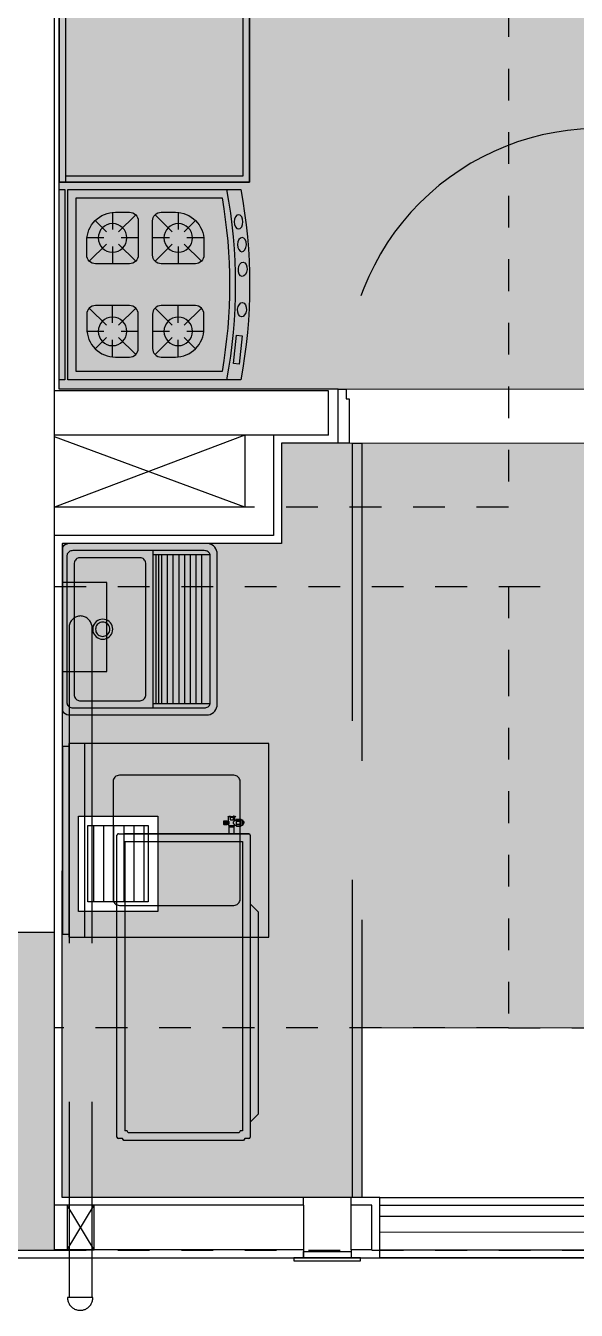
# Model space of a CAD drawing. Header units: metres. Extents: x -154 to 570, y -18 to 184.
# Drawn here: x 25.61 to 27.344, y -3.19 to 0.855 of the extents above; entities that cross this region are included whole.
import ezdxf
from ezdxf.xclip import XClip

# ---------------------------------------------------------------- set-up
doc = ezdxf.new("R2010")
doc.units = ezdxf.units.M
doc.header["$XCLIPFRAME"] = 0
for name, pattern in [('PUC TORRE B$0$DASHEDX2', [1.5, 1, -0.5]), ('PUC$0$DASHEDX2', [1.5, 1, -0.5]), ('PUC$0$HIDDEN', [0.375, 0.25, -0.125])]:
    doc.linetypes.add(name, pattern=pattern)
for name, color, linetype in [('ARQ-AUX', 7, 'Continuous'), ('ARQ-DIM - EMBASAM', 2, 'Continuous'), ('PUC TORRE B$0$1', 232, 'PUC TORRE B$0$DASHEDX2'), ('PUC TORRE B$0$4', 2, 'Continuous'), ('PUC$0$ARQ-ALV ACAB', 4, 'Continuous'), ('PUC$0$ARQ-ALV OSSO', 5, 'Continuous'), ('PUC$0$ARQ-AUX', 7, 'Continuous'), ('PUC$0$ARQ-AUX2', 2, 'Continuous'), ('PUC$0$ARQ-CAX', 1, 'Continuous'), ('PUC$0$ARQ-CAX @ 1', 1, 'Continuous'), ('PUC$0$ARQ-ENCH', 1, 'Continuous'), ('PUC$0$ARQ-HID', 7, 'Continuous'), ('PUC$0$ARQ-MOB', 7, 'Continuous'), ('PUC$0$ARQ-PRJ', 7, 'PUC$0$DASHEDX2'), ('PUC$0$ARQ-SIM', 1, 'Continuous'), ('PUC$0$MAUROAMARELO', 162, 'Continuous'), ('PUC$0$MAUROVERDE', 3, 'Continuous'), ('terreno + circ vert$0$ARQ-EST', 2, 'Continuous')]:
    doc.layers.add(name, color=color, linetype=linetype)
doc.layers.add('PUC$0$ARQ-FORRO', color=9, linetype='Continuous', lineweight=5)

# ---------------------------------------------------------------- blocks, each defined once
blk = doc.blocks.new('PUC$0$ARQ-HID-TANQUE')
for p, q in [((-0.2621, -0.0041), (-0.258, 0)), ((-0.258, 0), (0.258, 0)), ((0.258, 0), (0.2621, -0.0041)), ((-0.27, -0.0258), (-0.2695, -0.0199)), ((-0.27, -0.0258), (-0.27, -0.0258)), ((-0.27, -0.4542), (-0.27, -0.0258)), ((-0.2695, -0.0199), (-0.268, -0.0143)), ((-0.268, -0.0143), (-0.2655, -0.009)), ((-0.2655, -0.009), (-0.2621, -0.0041)), ((-0.2475, -0.0328), (-0.2473, -0.0297)), ((-0.2475, -0.0328), (-0.2475, -0.0328)), ((-0.2475, -0.4472), (-0.2475, -0.0328)), ((-0.2473, -0.0297), (-0.2466, -0.0266)), ((-0.2466, -0.0266), (-0.2454, -0.0237)), ((-0.2454, -0.0237), (-0.2439, -0.0211)), ((-0.2439, -0.0211), (-0.242, -0.0189)), ((-0.242, -0.0189), (-0.2398, -0.0171)), ((-0.2398, -0.0171), (-0.2373, -0.0157)), ((-0.2373, -0.0157), (-0.2347, -0.0149)), ((-0.2347, -0.0149), (-0.232, -0.0146)), ((-0.232, -0.0146), (0.232, -0.0146)), ((0.232, -0.0146), (0.2347, -0.0149)), ((0.2347, -0.0149), (0.2373, -0.0157)), ((0.2373, -0.0157), (0.2398, -0.0171)), ((0.2398, -0.0171), (0.242, -0.0189)), ((0.242, -0.0189), (0.2439, -0.0211)), ((0.2439, -0.0211), (0.2454, -0.0237)), ((0.2454, -0.0237), (0.2466, -0.0266)), ((0.2466, -0.0266), (0.2473, -0.0297)), ((0.2473, -0.0297), (0.2475, -0.0328)), ((0.2475, -0.0328), (0.2475, -0.4472)), ((0.2621, -0.0041), (0.2655, -0.009)), ((0.2655, -0.009), (0.268, -0.0143)), ((0.268, -0.0143), (0.2695, -0.0199)), ((0.2695, -0.0199), (0.27, -0.0258)), ((0.27, -0.0258), (0.27, -0.4542)), ((-0.234, -0.2854), (0.234, -0.2854)), ((-0.2695, -0.4601), (-0.27, -0.4542)), ((-0.268, -0.4657), (-0.2695, -0.4601)), ((-0.2655, -0.4711), (-0.268, -0.4657)), ((-0.2621, -0.4759), (-0.2655, -0.4711)), ((-0.258, -0.48), (-0.2621, -0.4759)), ((-0.2532, -0.4834), (-0.258, -0.48)), ((-0.2479, -0.4859), (-0.2532, -0.4834)), ((-0.2473, -0.4504), (-0.2475, -0.4472)), ((-0.2466, -0.4534), (-0.2473, -0.4504)), ((-0.2454, -0.4563), (-0.2466, -0.4534)), ((-0.2439, -0.4589), (-0.2454, -0.4563)), ((-0.242, -0.4611), (-0.2439, -0.4589)), ((-0.2398, -0.463), (-0.242, -0.4611)), ((-0.2373, -0.4643), (-0.2398, -0.463)), ((-0.2347, -0.4651), (-0.2373, -0.4643)), ((-0.232, -0.4654), (-0.2347, -0.4651)), ((0.232, -0.4654), (-0.232, -0.4654)), ((0.2347, -0.4651), (0.232, -0.4654)), ((0.2373, -0.4643), (0.2347, -0.4651)), ((0.2398, -0.463), (0.2373, -0.4643)), ((0.242, -0.4611), (0.2398, -0.463)), ((0.2439, -0.4589), (0.242, -0.4611)), ((0.2454, -0.4563), (0.2439, -0.4589)), ((0.2466, -0.4534), (0.2454, -0.4563)), ((0.2473, -0.4504), (0.2466, -0.4534)), ((0.2475, -0.4472), (0.2473, -0.4504)), ((0.2532, -0.4834), (0.2479, -0.4859)), ((0.258, -0.48), (0.2532, -0.4834)), ((0.2621, -0.4759), (0.258, -0.48)), ((0.2655, -0.4711), (0.2621, -0.4759)), ((0.268, -0.4657), (0.2655, -0.4711)), ((0.2695, -0.4601), (0.268, -0.4657)), ((0.27, -0.4542), (0.2695, -0.4601)), ((-0.2422, -0.4874), (-0.2479, -0.4859)), ((-0.2364, -0.4879), (-0.2422, -0.4874)), ((0.2364, -0.4879), (-0.2364, -0.4879)), ((0.2422, -0.4874), (0.2364, -0.4879)), ((0.2479, -0.4859), (0.2422, -0.4874))]:
    blk.add_line(p, q)
at = {"color": 7}
for p, q in [((-0.2179, -0.0412), (-0.215, -0.0394)), ((-0.215, -0.0394), (-0.2118, -0.0382)), ((-0.2118, -0.0382), (-0.2085, -0.0374)), ((-0.2085, -0.0374), (-0.205, -0.0371)), ((-0.205, -0.0371), (0.205, -0.0371)), ((0.205, -0.0371), (0.2085, -0.0374)), ((0.2085, -0.0374), (0.2118, -0.0382)), ((0.2118, -0.0382), (0.215, -0.0394)), ((0.215, -0.0394), (0.2179, -0.0412)), ((-0.225, -0.0544), (-0.2247, -0.0514)), ((-0.225, -0.0544), (-0.225, -0.0544)), ((-0.225, -0.2456), (-0.225, -0.0544)), ((-0.2247, -0.0514), (-0.2238, -0.0485)), ((-0.2238, -0.0485), (-0.2223, -0.0458)), ((-0.2223, -0.0458), (-0.2203, -0.0433)), ((-0.2203, -0.0433), (-0.2179, -0.0412)), ((0.2179, -0.0412), (0.2203, -0.0433)), ((0.2203, -0.0433), (0.2223, -0.0458)), ((0.2223, -0.0458), (0.2238, -0.0485)), ((0.2238, -0.0485), (0.2247, -0.0514)), ((0.2247, -0.0514), (0.225, -0.0544)), ((0.225, -0.0544), (0.225, -0.2456)), ((-0.031, -0.1217), (-0.0296, -0.1164)), ((-0.0296, -0.1164), (-0.0273, -0.1114)), ((-0.0273, -0.1114), (-0.0241, -0.1069)), ((-0.0241, -0.1069), (-0.0202, -0.103)), ((-0.0222, -0.1232), (-0.0211, -0.1194)), ((-0.0211, -0.1194), (-0.0195, -0.1159)), ((-0.0202, -0.103), (-0.0158, -0.0999)), ((-0.0195, -0.1159), (-0.0172, -0.1127)), ((-0.0172, -0.1127), (-0.0145, -0.1099)), ((-0.0158, -0.0999), (-0.0108, -0.0975)), ((-0.0145, -0.1099), (-0.0113, -0.1076)), ((-0.0113, -0.1076), (-0.0077, -0.106)), ((-0.0108, -0.0975), (-0.0055, -0.0961)), ((-0.0077, -0.106), (-0.0039, -0.105)), ((-0.0055, -0.0961), (0, -0.0956)), ((-0.0039, -0.105), (0, -0.1046)), ((0, -0.0956), (0.0055, -0.0961)), ((0, -0.1046), (0.0039, -0.105)), ((0.0039, -0.105), (0.0077, -0.106)), ((0.0055, -0.0961), (0.0108, -0.0975)), ((0.0077, -0.106), (0.0113, -0.1076)), ((0.0108, -0.0975), (0.0158, -0.0999)), ((0.0113, -0.1076), (0.0145, -0.1099)), ((0.0145, -0.1099), (0.0172, -0.1127)), ((0.0158, -0.0999), (0.0202, -0.103)), ((0.0172, -0.1127), (0.0195, -0.1159)), ((0.0195, -0.1159), (0.0211, -0.1194)), ((0.0202, -0.103), (0.0241, -0.1069)), ((0.0211, -0.1194), (0.0222, -0.1232)), ((0.0241, -0.1069), (0.0273, -0.1114)), ((0.0273, -0.1114), (0.0296, -0.1164)), ((0.0296, -0.1164), (0.031, -0.1217)), ((-0.0315, -0.1271), (-0.031, -0.1217)), ((-0.031, -0.1326), (-0.0315, -0.1271)), ((-0.0296, -0.1379), (-0.031, -0.1326)), ((-0.0273, -0.1429), (-0.0296, -0.1379)), ((-0.0241, -0.1474), (-0.0273, -0.1429)), ((-0.0202, -0.1513), (-0.0241, -0.1474)), ((-0.0225, -0.1271), (-0.0222, -0.1232)), ((-0.0222, -0.131), (-0.0225, -0.1271)), ((-0.0211, -0.1348), (-0.0222, -0.131)), ((-0.0195, -0.1384), (-0.0211, -0.1348)), ((-0.0158, -0.1544), (-0.0202, -0.1513)), ((-0.0172, -0.1416), (-0.0195, -0.1384)), ((-0.0145, -0.1444), (-0.0172, -0.1416)), ((-0.0108, -0.1567), (-0.0158, -0.1544)), ((-0.0113, -0.1466), (-0.0145, -0.1444)), ((-0.0077, -0.1483), (-0.0113, -0.1466)), ((-0.0055, -0.1582), (-0.0108, -0.1567)), ((-0.0039, -0.1493), (-0.0077, -0.1483)), ((0, -0.1586), (-0.0055, -0.1582)), ((0, -0.1496), (-0.0039, -0.1493)), ((0.0039, -0.1493), (0, -0.1496)), ((0.0055, -0.1582), (0, -0.1586)), ((0.0077, -0.1483), (0.0039, -0.1493)), ((0.0108, -0.1567), (0.0055, -0.1582)), ((0.0113, -0.1466), (0.0077, -0.1483)), ((0.0158, -0.1544), (0.0108, -0.1567)), ((0.0145, -0.1444), (0.0113, -0.1466)), ((0.0172, -0.1416), (0.0145, -0.1444)), ((0.0202, -0.1513), (0.0158, -0.1544)), ((0.0195, -0.1384), (0.0172, -0.1416)), ((0.0211, -0.1348), (0.0195, -0.1384)), ((0.0241, -0.1474), (0.0202, -0.1513)), ((0.0222, -0.131), (0.0211, -0.1348)), ((0.0222, -0.1232), (0.0225, -0.1271)), ((0.0225, -0.1271), (0.0222, -0.131)), ((0.0273, -0.1429), (0.0241, -0.1474)), ((0.0296, -0.1379), (0.0273, -0.1429)), ((0.031, -0.1326), (0.0296, -0.1379)), ((0.031, -0.1217), (0.0315, -0.1271)), ((0.0315, -0.1271), (0.031, -0.1326)), ((-0.2247, -0.2486), (-0.225, -0.2456)), ((-0.2238, -0.2515), (-0.2247, -0.2486)), ((-0.2223, -0.2542), (-0.2238, -0.2515)), ((-0.2203, -0.2567), (-0.2223, -0.2542)), ((-0.2179, -0.2588), (-0.2203, -0.2567)), ((-0.215, -0.2606), (-0.2179, -0.2588)), ((-0.2118, -0.2618), (-0.215, -0.2606)), ((-0.2085, -0.2626), (-0.2118, -0.2618)), ((-0.205, -0.2629), (-0.2085, -0.2626)), ((0.205, -0.2629), (-0.205, -0.2629)), ((0.2085, -0.2626), (0.205, -0.2629)), ((0.2118, -0.2618), (0.2085, -0.2626)), ((0.215, -0.2606), (0.2118, -0.2618)), ((0.2179, -0.2588), (0.215, -0.2606)), ((0.2203, -0.2567), (0.2179, -0.2588)), ((0.2223, -0.2542), (0.2203, -0.2567)), ((0.2238, -0.2515), (0.2223, -0.2542)), ((0.2247, -0.2486), (0.2238, -0.2515)), ((0.225, -0.2456), (0.2247, -0.2486)), ((-0.2475, -0.2854), (0.2475, -0.2854)), ((-0.234, -0.4654), (-0.234, -0.2854)), ((-0.234, -0.2944), (0.234, -0.2944)), ((-0.234, -0.2944), (0.234, -0.2944)), ((-0.234, -0.3034), (0.234, -0.3034)), ((-0.234, -0.3124), (0.234, -0.3124)), ((0.234, -0.2854), (0.234, -0.4654)), ((-0.234, -0.3304), (0.234, -0.3304)), ((-0.234, -0.3484), (0.234, -0.3484)), ((-0.234, -0.3664), (0.234, -0.3664)), ((-0.234, -0.3844), (0.234, -0.3844)), ((-0.234, -0.4024), (0.234, -0.4024)), ((-0.234, -0.4204), (0.234, -0.4204)), ((-0.234, -0.4384), (0.234, -0.4384))]:
    blk.add_line(p, q, dxfattribs=at)
blk = doc.blocks.new('PUC$0$00002ITA-AIT-PR-008-BSE-PLA-TIP-R00$0$Cuba 1')
blk.add_line((0.205, 0.305), (0.205, 0.04))
for points in [[(0.165, 0, 0.414214), (0.205, 0.04), (0.205, 0.305, 0.414214), (0.165, 0.345), (-0.165, 0.345, 0.414214), (-0.205, 0.305), (-0.205, 0.04, 0.414214), (-0.165, 0)], [(-0.165, 0.02), (0.165, 0.02, 0.414214), (0.185, 0.04), (0.185, 0.305, 0.414214), (0.165, 0.325), (-0.165, 0.325, 0.414214), (-0.185, 0.305), (-0.185, 0.04, 0.414214)]]:
    blk.add_lwpolyline(points, format="xyb", close=True)
for radius in [0.0337, 0.0237]:
    blk.add_circle((0, 0.1725), radius)
blk = doc.blocks.new('*U1685')
at = {"linetype": 'Continuous'}
blk.add_lwpolyline([(0, 0), (0, 0.6), (-1.2, 0.6), (-1.2, 0)], dxfattribs=at)
at = {"lineweight": -2}
for points in [[(-1.2, 0), (-1.2, 0.6), (0, 0.6), (0, 0)], [(-1.18, 0.02), (-1.18, 0.58), (-0.02, 0.58), (-0.02, 0.02)], [(0, 0.02), (-1.2, 0.02)], [(0, 0), (-1.2, 0)]]:
    blk.add_lwpolyline(points, dxfattribs=at)
at = {"lineweight": -2, "extrusion": (0, 0, -1), "zscale": -1, "rotation": 180}
blk.add_blockref('PUC$0$00002ITA-AIT-PR-008-BSE-PLA-TIP-R00$0$Cuba 1', (0.4, 0.4475), dxfattribs=at)
blk = doc.blocks.new('*U1650')
for points in [[(0, 0), (0, 0.8204), (-0.03, 0.8204), (-0.03, 0)], [(0.025, 0), (0, 0), (0, -0.03), (-0.01, -0.03), (-0.01, -0.17), (0.025, -0.17), (0.025, 0)], [(-0.845, 0), (-0.82, 0), (-0.82, -0.03), (-0.81, -0.03), (-0.81, -0.17), (-0.845, -0.17), (-0.845, 0)]]:
    blk.add_lwpolyline(points, close=True)
at = {"layer": 'PUC$0$ARQ-PRJ'}
blk.add_arc((-0.0237, 0.0242), 0.7967, 88.2987, 181.7401, dxfattribs=at)
blk = doc.blocks.new('PUC$0$A$C7cb482e1')
at = {"layer": 'PUC$0$ARQ-PRJ'}
for p, q in [((-0.1098, -0.2708, 0), (-0.1098, 1.8451, 0)), ((-0.0389, -0.2708, 0), (-0.0389, 1.8451, 0))]:
    blk.add_line(p, q, dxfattribs=at)
at = {"layer": 'PUC$0$ARQ-PRJ', "elevation": 0}
for points in [[(-0.1133, 1.8451), (-0.0333, 1.8451)], [(-0.1571, -0.4064), (-0.0171, -0.4064), (-0.0171, -0.1264), (-0.1571, -0.1264), (-0.1571, -0.4064)]]:
    blk.add_lwpolyline(points, dxfattribs=at)
at = {"layer": 'PUC$0$ARQ-PRJ'}
for centre, radius, start, end in [((-0.0733, 1.8451, 0), 0.04, 360, 180), ((-0.0743, -0.2651, 0), 0.0359, 189.055, 350.945)]:
    blk.add_arc(centre, radius, start, end, dxfattribs=at)
blk = doc.blocks.new('PUC$0$pl cx vent')
at = {"layer": 'PUC$0$ARQ-CAX'}
h = blk.add_hatch(dxfattribs=at)
h.set_pattern_fill('LINE', color=255, scale=0.01, angle=90)
h.set_pattern_definition([(90, (10.529542, -8.815224), (-0.03175, 2e-18), [])])
h.paths.add_polyline_path([(-0.22, -0.27), (-0.22, -0.03), (-0.03, -0.03), (-0.03, -0.27)])
for points in [[(-0.25, -0.3), (-0.25, 0), (0, 0), (0, -0.3)], [(-0.22, -0.27), (-0.22, -0.03), (-0.03, -0.03), (-0.03, -0.27)]]:
    blk.add_lwpolyline(points, close=True, dxfattribs=at)
blk = doc.blocks.new('PUC$0$planta tipo 5 puc')
at = {"layer": 'PUC$0$ARQ-ALV ACAB'}
for p, q in [((-30.8167, 3.0245, 0), (-34.8167, 3.0243, 0)), ((-34.8167, 2.8343, 0), (-30.8167, 2.8346, 0)), ((-34.9479, 0.46, -0.0001), (-35.1264, 0.46, 0)), ((-34.9479, 0.46, 0), (-34.9479, 0.29, 0)), ((-34.9479, 0.29, -0.0001), (-35.8267, 0.29, 0))]:
    blk.add_line(p, q, dxfattribs=at)
at = {"layer": 'PUC$0$ARQ-ALV ACAB', "elevation": 0}
for points in [[(-36.2338, 3.0243), (-34.8417, 3.0243), (-34.8167, 3.0243), (-34.8167, 2.8343)], [(-35.0569, 2.9993), (-35.0569, 3.0243)], [(-34.9069, 2.9993), (-34.9069, 3.0243)], [(-35.8167, 2.8343), (-35.8164, 0.7758)], [(-35.0569, 2.8343), (-35.8158, 2.8343)], [(-35.0569, 2.8593), (-35.0569, 2.8343)], [(-34.9069, 2.8593), (-34.9069, 2.8343)], [(-34.8167, 2.8343), (-34.9069, 2.8343)], [(-34.9069, 2.8343), (-34.9069, 2.8343)], [(-35.1264, 0.46), (-35.1264, 0.7758), (-35.8164, 0.7758)], [(-35.8267, 0.29), (-35.8267, -2.305), (-34.9354, -2.305), (-34.9354, -2.6405), (-35.0854, -2.6405), (-35.0854, -2.455), (-35.8367, -2.455)]]:
    blk.add_lwpolyline(points, dxfattribs=at)
at = {"layer": 'PUC$0$ARQ-ALV OSSO'}
for p, q in [((-34.9779, 0.435, -0.0001), (-35.8414, 0.435, 0)), ((-34.9779, 0.435, 0), (-34.9779, 0.295, 0)), ((-34.9779, 0.295, -0.0001), (-35.8414, 0.295, 0)), ((-34.9529, 0.29, 0), (-34.9529, 0.29, 0))]:
    blk.add_line(p, q, dxfattribs=at)
at = {"layer": 'PUC$0$ARQ-ALV OSSO', "elevation": 0}
for points in [[(-35.0569, 2.9993), (-35.8435, 2.9993)], [(-35.0569, 2.8593), (-35.0569, 2.9993)], [(-34.8417, 2.9993), (-34.9069, 2.9993)], [(-34.8417, 2.9993), (-34.8417, 2.8593), (-34.9069, 2.8593)], [(-34.9069, 2.9993), (-34.9069, 2.8593)], [(-35.8417, 2.8593), (-35.8417, -1.49)], [(-35.0569, 2.8593), (-35.8417, 2.8593)], [(-35.1514, 0.435), (-35.1514, 0.7508), (-35.8414, 0.7508)], [(-35.2414, 0.435), (-35.2414, 0.6608), (-35.8414, 0.6608)]]:
    blk.add_lwpolyline(points, dxfattribs=at)
at = {"layer": 'PUC$0$ARQ-AUX', "elevation": 0}
for points in [[(-34.8167, 2.9993), (-30.8167, 2.9993)], [(-35.0569, 2.834), (-34.9069, 2.834)], [(-34.8167, 2.8593), (-30.8167, 2.8593)]]:
    blk.add_lwpolyline(points, dxfattribs=at)
at = {"layer": 'PUC$0$ARQ-AUX2', "elevation": 0}
for points in [[(-30.8167, 2.9445), (-34.8167, 2.9443)], [(-30.8167, 2.8945), (-34.8167, 2.8943)]]:
    blk.add_lwpolyline(points, dxfattribs=at)
at = {"layer": 'PUC$0$ARQ-CAX', "elevation": 0}
for points in [[(-34.8769, 3.0244), (-35.0869, 3.0244), (-35.0869, 3.0344), (-34.8769, 3.0344)], [(-34.9069, 3.0244), (-35.0569, 3.0244), (-35.0569, 3.0044), (-34.9069, 3.0044)]]:
    blk.add_lwpolyline(points, close=True, dxfattribs=at)
at = {"layer": 'PUC$0$ARQ-PRJ', "elevation": 0}
blk.add_lwpolyline([(-34.8728, 2.8343), (-34.9028, 2.8343), (-34.9028, 0.46), (-34.8728, 0.46)], close=True, dxfattribs=at)
at = {"layer": 'PUC$0$ARQ-SIM', "elevation": 0}
for points in [[(-35.2414, 0.6608), (-35.8414, 0.44)], [(-35.2414, 0.435), (-35.8414, 0.6608)]]:
    blk.add_lwpolyline(points, dxfattribs=at)
at = {"xscale": -1}
blk.add_blockref('PUC$0$A$C7cb482e1', (-35.8335, 1.3048, 0), dxfattribs=at)
at = {"layer": 'PUC$0$ARQ-CAX', "xscale": -1}
blk.add_blockref('PUC$0$pl cx vent', (-35.7658, 1.934, 0), dxfattribs=at)
at = {"layer": 'PUC$0$ARQ-CAX @ 1', "xscale": -1, "rotation": 180}
blk.add_blockref('*U1650', (-34.1029, 0.29, 0), dxfattribs=at)
at = {"layer": 'PUC$0$ARQ-HID', "extrusion": (0, 0, -1)}
for name, p, xscale, zscale, rotation in [('PUC$0$ARQ-HID-TANQUE', (35.8165, 1.0456), -1, -1, 270), ('*U1685', (35.8267, -1.562, 0), -1.000000000000007, -1.000000000000007, 90)]:
    blk.add_blockref(name, p, dxfattribs=dict(at, xscale=xscale, zscale=zscale, rotation=rotation))
blk = doc.blocks.new('PUC$0$ARQ-MOB-COZ FOG')
at = {"layer": 'PUC$0$ARQ-MOB'}
for p, q in [((-0.1411, -0.149), (-0.1766, -0.1135)), ((-0.122, -0.1412), (-0.122, -0.0872)), ((-0.1029, -0.1491), (-0.0489, -0.0951)), ((0.1529, -0.1491), (0.0989, -0.0951)), ((0.172, -0.1412), (0.172, -0.0872)), ((0.1911, -0.149), (0.2266, -0.1135)), ((-0.203, -0.1682), (-0.149, -0.1682)), ((-0.1951, -0.2413), (-0.1411, -0.1873)), ((-0.122, -0.2492), (-0.122, -0.1952)), ((-0.0489, -0.2412), (-0.1029, -0.1872)), ((-0.095, -0.1682), (-0.041, -0.1682)), ((0.145, -0.1682), (0.091, -0.1682)), ((0.0989, -0.2412), (0.1529, -0.1872)), ((0.172, -0.2492), (0.172, -0.1952)), ((0.2451, -0.2413), (0.1911, -0.1873)), ((0.253, -0.1682), (0.199, -0.1682)), ((-0.1411, -0.356), (-0.1951, -0.3021)), ((-0.122, -0.3482), (-0.122, -0.2942)), ((-0.1029, -0.3561), (-0.0489, -0.3021)), ((0.1529, -0.3561), (0.0989, -0.3021)), ((0.172, -0.3482), (0.172, -0.2942)), ((0.1911, -0.356), (0.2451, -0.3021)), ((-0.203, -0.3752), (-0.149, -0.3752)), ((-0.1766, -0.4298), (-0.1411, -0.3943)), ((-0.122, -0.4562), (-0.122, -0.4022)), ((-0.0489, -0.4482), (-0.1029, -0.3942)), ((-0.095, -0.3752), (-0.041, -0.3752)), ((0.145, -0.3752), (0.091, -0.3752)), ((0.0989, -0.4482), (0.1529, -0.3942)), ((0.172, -0.4562), (0.172, -0.4022)), ((0.2267, -0.4298), (0.1911, -0.3943)), ((0.253, -0.3752), (0.199, -0.3752))]:
    blk.add_line(p, q, dxfattribs=at)
for points in [[(0.325, -0.018), (0.325, 0), (-0.275, 0), (-0.275, -0.018)], [(0.2754, -0.5671), (0.2735, -0.5492), (0.184, -0.5589), (0.1859, -0.5768)]]:
    blk.add_lwpolyline(points, close=True, dxfattribs=at)
for points in [[(-0.275, -0.027), (-0.275, -0.5724, 0.092036), (0.325, -0.5724), (0.325, -0.027)], [(-0.248, -0.054), (-0.248, -0.5131, 0.087474), (0.298, -0.5131), (0.298, -0.054)], [(-0.041, -0.2222), (-0.041, -0.1142, 0.414214), (-0.068, -0.0872), (-0.113, -0.0872, 0.414214), (-0.203, -0.1772), (-0.203, -0.2222, 0.414214), (-0.176, -0.2492), (-0.068, -0.2492, 0.414214)], [(0.091, -0.2222), (0.091, -0.1142, -0.414214), (0.118, -0.0872), (0.163, -0.0872, -0.414214), (0.253, -0.1772), (0.253, -0.2222, -0.414214), (0.226, -0.2492), (0.118, -0.2492, -0.414214)], [(-0.041, -0.4292), (-0.041, -0.3212, 0.414214), (-0.068, -0.2942), (-0.176, -0.2942, 0.414214), (-0.203, -0.3212), (-0.203, -0.3662, 0.414214), (-0.113, -0.4562), (-0.068, -0.4562, 0.414214)], [(0.091, -0.4292), (0.091, -0.3212, -0.414214), (0.118, -0.2942), (0.226, -0.2942, -0.414214), (0.253, -0.3212), (0.253, -0.3662, -0.414214), (0.163, -0.4562), (0.118, -0.4562, -0.414214)]]:
    blk.add_lwpolyline(points, format="xyb", close=True, dxfattribs=at)
for centre in [(-0.122, -0.1682), (0.172, -0.1682), (-0.122, -0.3752), (0.172, -0.3752)]:
    blk.add_circle(centre, 0.045, dxfattribs=at)
blk.add_arc((0.025, 1.0824), 1.6374, 259.4425, 280.5575, dxfattribs=at)
for centre, major_axis in [((-0.1728, -0.5654), (0.0225, 0)), ((-0.1009, -0.576), (0.0225, 0.0004)), ((-0.0234, -0.5783), (0.0224, 0.0016)), ((0.1038, -0.5761), (0.0224, 0.002))]:
    blk.add_ellipse(centre, major_axis=major_axis, ratio=0.612901, start_param=3.141593, end_param=9.424778, dxfattribs=at)
blk = doc.blocks.new('PUC$0$MAQ-LAVAR-ROUPA')
blk.add_lwpolyline([(0, 0.65), (0.61, 0.65), (0.61, 0.02), (0, 0.02)], close=True)
blk.add_lwpolyline([(0.1, 0.18), (0.1, 0.54, -0.414214), (0.12, 0.56), (0.49, 0.56, -0.414214), (0.51, 0.54), (0.51, 0.18, -0.414214), (0.49, 0.16), (0.12, 0.16, -0.414214)], format="xyb", close=True)
for points in [[(0.61, 0.07), (0, 0.07)], [(0.6, 0.02), (0.6, 0), (0.01, 0), (0.01, 0.02)], [(0.01, 0), (0.6, 0)]]:
    blk.add_lwpolyline(points)
blk = doc.blocks.new('PUC$0$layout puc 5')
at = {"layer": 'PUC$0$ARQ-MOB'}
for name, p, xscale, rotation in [('PUC$0$ARQ-MOB-COZ FOG', (-10.65, 2.6495, 0), -1.000000000000001, 90), ('PUC$0$MAQ-LAVAR-ROUPA', (-10.6398, 0.57), -1, 270)]:
    blk.add_blockref(name, p, dxfattribs=dict(at, xscale=xscale, rotation=rotation))
blk = doc.blocks.new('PUC$0$pl forro 5')
at = {"layer": 'PUC$0$ARQ-FORRO'}
h = blk.add_hatch(color=256, dxfattribs=at)
h.dxf.hatch_style = 1
h.paths.add_polyline_path([(1.9738, -0.9358), (5.03, -0.9358), (5.03, 3.85), (0.8912, 3.85), (0.8912, 2.595), (0, 2.595), (0, 0), (1.8238, 0), (1.8238, 0.9672), (1.9738, 0.9672)])
h = blk.add_hatch(color=256, dxfattribs=at)
h.dxf.hatch_style = 1
h.paths.add_polyline_path([(0.7003, -0.4858), (0.7003, -0.17), (1.8037, -0.17), (1.8037, -2.0101), (0.9539, -2.0101), (0.9539, -2.5443), (0.01, -2.5443), (0.01, -0.4858)])
h.paths.add_polyline_path([(4.0251, -2.0101), (1.8037, -2.0101), (1.8037, -1.1058), (4.0251, -1.1058)])
h.paths.add_polyline_path([(4.3903, -2.0147), (4.5701, -2.0147), (4.5701, -1.1058), (4.3903, -1.1058)])
h.paths.add_polyline_path([(0.0609, -1.344), (0.3109, -1.344), (0.3109, -1.644), (0.0609, -1.644)], flags=16)
at = {"layer": 'PUC$0$ARQ-FORRO', "elevation": 0}
for points in [[(1.9738, -0.9358), (5.03, -0.9358), (5.03, 3.85), (0.8912, 3.85), (0.8912, 2.595), (0, 2.595), (0, 0), (1.8238, 0), (1.8238, 0.9672), (1.9738, 0.9672)], [(0.7003, -0.4858), (0.7003, -0.17), (1.8037, -0.17), (1.8037, -2.0101), (0.9539, -2.0101), (0.9539, -2.5443), (0.01, -2.5443), (0.01, -0.4858)]]:
    blk.add_lwpolyline(points, close=True, dxfattribs=at)
blk = doc.blocks.new('PUC$0$CDS1')
at = {"layer": 'PUC$0$MAUROAMARELO'}
for p, q in [((8267.2906, 3267.3756, 0), (8267.2906, 3268.3256, 0)), ((8267.2956, 3268.3306, 0), (8267.3083, 3268.3306, 0)), ((8267.3083, 3268.3306, 0), (8267.3119, 3268.3368, 0)), ((8267.3119, 3268.3368, 0), (8267.6893, 3268.3368, 0)), ((8267.3151, 3267.3951, 0), (8267.3151, 3268.3061, 0)), ((8267.3151, 3268.3061, 0), (8267.3224, 3268.3061, 0)), ((8267.3224, 3268.3061, 0), (8267.326, 3268.3123, 0)), ((8267.326, 3268.3123, 0), (8267.6752, 3268.3123, 0)), ((8267.6752, 3268.3123, 0), (8267.6788, 3268.3061, 0)), ((8267.6788, 3268.3061, 0), (8267.6861, 3268.3061, 0)), ((8267.6861, 3267.3951, 0), (8267.6861, 3268.3061, 0)), ((8267.6893, 3268.3368, 0), (8267.6929, 3268.3306, 0)), ((8267.6929, 3268.3306, 0), (8267.7056, 3268.3306, 0)), ((8267.7106, 3268.3256, 0), (8267.7106, 3267.3756, 0)), ((8267.2906, 3268.2786, 0), (8267.2656, 3268.2536, 0)), ((8267.2656, 3267.6163, 0), (8267.2656, 3268.2536, 0)), ((8267.2906, 3267.5913, 0), (8267.2656, 3267.6163, 0)), ((8267.7056, 3267.3706, 0), (8267.2956, 3267.3706, 0)), ((8267.2956, 3267.3706, 0), (8267.6893, 3267.3706, 0)), ((8267.6861, 3267.3951, 0), (8267.3151, 3267.3951, 0)), ((8267.3416, 3267.3706, 0), (8267.3416, 3267.3487, 0)), ((8267.3568, 3267.3706, 0), (8267.3568, 3267.3487, 0)), ((8267.3149, 3267.3269, 0), (8267.3149, 3267.3443, 0)), ((8267.3338, 3267.3467, 0), (8267.3208, 3267.3467, 0)), ((8267.3338, 3267.342, 0), (8267.3208, 3267.342, 0)), ((8267.3208, 3267.342, 0), (8267.3208, 3267.3402, 0)), ((8267.3338, 3267.342, 0), (8267.3208, 3267.342, 0)), ((8267.3208, 3267.342, 0), (8267.3208, 3267.3402, 0)), ((8267.3338, 3267.3402, 0), (8267.3208, 3267.3402, 0)), ((8267.3338, 3267.3402, 0), (8267.3208, 3267.3402, 0)), ((8267.3208, 3267.3292, 0), (8267.3208, 3267.331, 0)), ((8267.3338, 3267.331, 0), (8267.3208, 3267.331, 0)), ((8267.3338, 3267.3292, 0), (8267.3208, 3267.3292, 0)), ((8267.3351, 3267.3457, 0), (8267.3338, 3267.3467, 0)), ((8267.3338, 3267.342, 0), (8267.3338, 3267.3402, 0)), ((8267.3338, 3267.342, 0), (8267.3338, 3267.3402, 0)), ((8267.3338, 3267.3292, 0), (8267.3338, 3267.331, 0)), ((8267.3351, 3267.3254, 0), (8267.3351, 3267.3457, 0)), ((8267.3389, 3267.3432, 0), (8267.3351, 3267.3432, 0)), ((8267.3389, 3267.328, 0), (8267.3351, 3267.328, 0)), ((8267.3389, 3267.3435, 0), (8267.3389, 3267.3437, 0)), ((8267.3389, 3267.3432, 0), (8267.3389, 3267.3436, 0)), ((8267.3389, 3267.328, 0), (8267.3389, 3267.3167, 0)), ((8267.3579, 3267.3448, 0), (8267.34, 3267.3448, 0)), ((8267.3569, 3267.3487, 0), (8267.3415, 3267.3487, 0)), ((8267.3415, 3267.3487, 0), (8267.3415, 3267.3448, 0)), ((8267.3458, 3267.3275, 0), (8267.352, 3267.3275, 0)), ((8267.3569, 3267.3487, 0), (8267.3569, 3267.3448, 0)), ((8267.3589, 3267.3402, 0), (8267.3589, 3267.3437, 0)), ((8267.362, 3267.3402, 0), (8267.3589, 3267.3402, 0)), ((8267.362, 3267.3315, 0), (8267.3589, 3267.3315, 0)), ((8267.3589, 3267.3315, 0), (8267.3589, 3267.3167, 0)), ((8267.362, 3267.3315, 0), (8267.362, 3267.3402, 0)), ((8267.3636, 3267.3397, 0), (8267.362, 3267.3397, 0)), ((8267.3636, 3267.3321, 0), (8267.362, 3267.3321, 0)), ((8267.3636, 3267.3313, 0), (8267.3636, 3267.3404, 0)), ((8267.3735, 3267.3415, 0), (8267.3646, 3267.3415, 0)), ((8267.3735, 3267.3303, 0), (8267.3646, 3267.3303, 0)), ((8267.3667, 3267.3303, 0), (8267.3667, 3267.3415, 0)), ((8267.3733, 3267.3408, 0), (8267.3667, 3267.3408, 0)), ((8267.3733, 3267.3401, 0), (8267.3667, 3267.3401, 0)), ((8267.3733, 3267.3393, 0), (8267.3667, 3267.3393, 0)), ((8267.3733, 3267.3386, 0), (8267.3667, 3267.3386, 0)), ((8267.3733, 3267.3379, 0), (8267.3667, 3267.3379, 0)), ((8267.3733, 3267.3372, 0), (8267.3667, 3267.3372, 0)), ((8267.3733, 3267.3372, 0), (8267.3667, 3267.3372, 0)), ((8267.3733, 3267.3365, 0), (8267.3667, 3267.3365, 0)), ((8267.3733, 3267.3359, 0), (8267.3667, 3267.3359, 0)), ((8267.3733, 3267.3353, 0), (8267.3667, 3267.3353, 0)), ((8267.3733, 3267.3345, 0), (8267.3667, 3267.3345, 0)), ((8267.3733, 3267.3345, 0), (8267.3667, 3267.3345, 0)), ((8267.3733, 3267.3338, 0), (8267.3667, 3267.3338, 0)), ((8267.3733, 3267.3331, 0), (8267.3667, 3267.3331, 0)), ((8267.3733, 3267.3324, 0), (8267.3667, 3267.3324, 0)), ((8267.3733, 3267.3317, 0), (8267.3667, 3267.3317, 0)), ((8267.3733, 3267.331, 0), (8267.3667, 3267.331, 0)), ((8267.3733, 3267.3303, 0), (8267.3733, 3267.3415, 0)), ((8267.3746, 3267.3313, 0), (8267.3746, 3267.3404, 0)), ((8267.3338, 3267.3244, 0), (8267.3208, 3267.3244, 0)), ((8267.3351, 3267.3254, 0), (8267.3338, 3267.3244, 0)), ((8267.336, 3267.3154, 0), (8267.3372, 3267.3167, 0)), ((8267.3606, 3267.3167, 0), (8267.3372, 3267.3167, 0)), ((8267.3413, 3267.3157, 0), (8267.3438, 3267.3157, 0)), ((8267.3448, 3267.3199, 0), (8267.3448, 3267.3264, 0)), ((8267.352, 3267.3188, 0), (8267.3458, 3267.3188, 0)), ((8267.3531, 3267.3264, 0), (8267.3531, 3267.3199, 0)), ((8267.3566, 3267.3157, 0), (8267.3541, 3267.3157, 0)), ((8267.3618, 3267.3154, 0), (8267.3606, 3267.3167, 0))]:
    blk.add_line(p, q, dxfattribs=at)
for centre, radius, start, end in [((8267.2956, 3268.3256, 0), 0.005, 90, 180), ((8267.7056, 3268.3256, 0), 0.005, 0, 90), ((8267.2956, 3267.3756, 0), 0.005, 180, 270), ((8267.3149, 3267.3356, 0), 0.00517, 90, 270), ((8267.3149, 3267.3531, 0), 0.00883, 270, 303.2043), ((8267.3222, 3267.3444, 0), 0.00279, 121.1036, 238.8964), ((8267.328, 3267.3356, 0), 0.00859, 147.4828, 212.5172), ((8267.3222, 3267.3268, 0), 0.00279, 121.1036, 238.8964), ((8267.3324, 3267.3444, 0), 0.00279, 301.1036, 58.8964), ((8267.3265, 3267.3356, 0), 0.00859, 327.4828, 32.5172), ((8267.3324, 3267.3268, 0), 0.00279, 301.1036, 58.8964), ((8267.34, 3267.3437, 0), 0.00108, 90, 180), ((8267.3669, 3267.3642, 0), 0.035, 216.8549, 229.9897), ((8267.3669, 3267.307, 0), 0.035, 130.0103, 143.1451), ((8267.3411, 3267.3356, 0), 0.00379, 331.5684, 28.4316), ((8267.3458, 3267.3264, 0), 0.00108, 90, 180), ((8267.352, 3267.3264, 0), 0.00108, 0, 90), ((8267.3629, 3267.3359, 0), 0.00591, 132.4469, 227.5531), ((8267.3579, 3267.3437, 0), 0.00108, 0, 90), ((8267.3646, 3267.3404, 0), 0.00108, 90, 180), ((8267.3646, 3267.3313, 0), 0.00108, 180, 270), ((8267.3735, 3267.3404, 0), 0.00108, 0, 90), ((8267.3735, 3267.3313, 0), 0.00108, 270, 360), ((8267.3149, 3267.318, 0), 0.00883, 56.7957, 90), ((8267.3388, 3267.3131, 0), 0.00358, 46.1862, 140.5423), ((8267.3489, 3267.3021, 0), 0.0145, 69.2202, 110.7798), ((8267.3458, 3267.3199, 0), 0.00108, 180, 270), ((8267.352, 3267.3199, 0), 0.00108, 270, 0), ((8267.3591, 3267.3131, 0), 0.00358, 39.4577, 133.8138)]:
    blk.add_arc(centre, radius, start, end, dxfattribs=at)
at = {"layer": 'PUC$0$MAUROVERDE', "linetype": 'PUC$0$HIDDEN'}
blk.add_arc((8267.7056, 3267.3756, 0), 0.005, 270, 0, dxfattribs=at)
blk = doc.blocks.new('PUC$0$A$C4d0191d3')
at = {"layer": 'PUC$0$MAUROAMARELO', "rotation": 180}
blk.add_blockref('PUC$0$CDS1', (8267.8829, 3268.5155, 0), dxfattribs=at)
blk = doc.blocks.new('PUC$0$A$C31d964aa')
at = {"layer": 'PUC$0$ARQ-PRJ'}
for p, q in [((25.825, -2.8592, 0), (25.74, -2.8592, 0)), ((25.74, -2.8592, 0), (25.74, -2.9992, 0)), ((25.74, -2.9992, 0), (25.825, -2.8592, 0)), ((25.825, -2.9992, 0), (25.74, -2.8592, 0)), ((25.825, -2.9992, 0), (25.825, -2.8592, 0)), ((25.74, -2.9992, 0), (25.825, -2.9992, 0))]:
    blk.add_line(p, q, dxfattribs=at)
blk = doc.blocks.new('PUC')
at = {"layer": 'PUC$0$ARQ-PRJ', "elevation": 0}
blk.add_lwpolyline([(25.7759, -1.6339), (26.0259, -1.6339), (26.0259, -1.9339), (25.7759, -1.9339)], close=True, dxfattribs=at)
at = {"layer": 'PUC$0$ARQ-ENCH'}
blk.add_blockref('PUC$0$A$C4d0191d3', (25.725, -2.8342, 0), dxfattribs=at)
at = {"layer": 'PUC$0$ARQ-FORRO'}
for name, p in [('PUC$0$pl forro 5', (25.715, -0.2899, 0)), ('PUC$0$A$C31d964aa', (0, 0))]:
    blk.add_blockref(name, p, dxfattribs=at)
at = {"layer": 'PUC$0$ARQ-HID', "xscale": -1, "rotation": 180}
blk.add_blockref('PUC$0$planta tipo 5 puc', (61.5417, 0.0001, 0), dxfattribs=at)
at = {"layer": 'PUC$0$ARQ-MOB', "color": 6}
blk.add_blockref('PUC$0$layout puc 5', (36.365, -2.5851, 0), dxfattribs=at)
blk = doc.blocks.new('PUC TORRE B$0$est-lo-07-6sb-r00')
at = {"layer": 'PUC TORRE B$0$4'}
h = blk.add_hatch(color=8, dxfattribs=at)
h.dxf.hatch_style = 1
h.paths.add_polyline_path([(213.004314, 592.98646), (232.004314, 592.98646), (232.004314, 743.98646), (213.004314, 743.98646)], flags=17)
h.paths.add_polyline_path([(517.003016, 942.98646), (353.003016, 942.98646), (353.003016, 923.986062), (498.003016, 923.986062), (498.003016, 465.008359), (498.003039, 465.008359), (498.003039, 450.008359), (498.003039, 395.98646), (517.003016, 395.98646)])
h.paths.add_polyline_path([(3672.003309, 253.001099), (3672.003309, 388.001099), (3637.003309, 388.001099), (3637.003309, 253.001099)])
h.paths.add_polyline_path([(3637.003309, 942.98646), (3637.003194, 872.98646), (3653.003309, 872.98646), (3653.003309, 599.001099), (3637.003309, 599.001099), (3637.003309, 539.001099), (3672.003309, 539.001099), (3672.003309, 942.98646)])
h.paths.add_polyline_path([(3672.003424, 102.001099), (3637.003309, 102.001099), (3637.003309, 42.001099), (3653.003307, 42.001099), (3653.003307, -229.998901), (3637.003309, -229.998901), (3637.003309, -299.998901), (3672.003424, -299.998901)])
h.paths.add_polyline_path([(3075.003309, -299.999844), (3110.003309, -299.999844), (3110.003309, -199.999844), (3075.003309, -199.999844)])
h.paths.add_polyline_path([(3075.003309, 270.500177), (3110.003309, 270.500177), (3110.003309, 370.500177), (3075.003309, 370.500177)])
h.paths.add_polyline_path([(520.003309, 942.98646), (520.003309, 395.98646), (555.003309, 395.98646), (555.003309, 451.98646), (539.003309, 451.98646), (539.003309, 872.98646), (555.003309, 872.98646), (555.003309, 942.98646)])
h.paths.add_polyline_path([(-2102.995138, 253.000177), (-2102.995138, 388.000177), (-2137.995138, 388.000177), (-2137.995138, 253.000177)])
h.paths.add_polyline_path([(-2137.995138, 101.999935), (-2137.995138, -299.999844), (-2102.995138, -299.999844), (-2102.995138, -229.999844), (-2118.995138, -229.999844), (-2118.995138, 41.999935), (-2102.995138, 41.999935), (-2102.995138, 101.999935)])
h.paths.add_polyline_path([(-2137.995141, 942.98646), (-2137.995141, 538.988972), (-2102.995141, 538.988972), (-2102.995141, 598.988972), (-2118.995141, 598.988972), (-2118.995141, 872.98646), (-2102.995141, 872.98646), (-2102.995141, 942.98646)])
h.paths.add_polyline_path([(520.003309, 245.003526), (520.003309, -299.999844), (555.003309, -299.999844), (555.003309, -229.999844), (539.003309, -229.999844), (539.003309, 185.003526), (555.003309, 185.003526), (555.003309, 245.003526)])
h.paths.add_polyline_path([(-34.995574, 942.98646), (-34.995574, 872.98646), (-18.995574, 872.98646), (-18.995574, 455.98646), (-34.995574, 455.98646), (-34.995574, 395.98646), (232.004426, 395.98646), (232.004426, 481.98646), (213.004426, 481.98646), (213.004426, 414.98646), (0.004426, 414.98646), (0.004426, 923.98646), (213.004426, 923.98646), (213.004426, 854.98646), (232.004426, 854.98646), (232.004426, 923.98646), (252.004426, 923.98646), (252.004426, 942.98646)])
h.paths.add_polyline_path([(3075.003309, 842.98646), (3110.003309, 842.98646), (3110.003309, 942.98646), (3075.003309, 942.98646)])
h.paths.add_polyline_path([(2530.003309, -299.999844), (2570.003309, -299.999844), (2570.003309, -199.999844), (2530.003309, -199.999844)])
h.paths.add_polyline_path([(2530.003309, 145.003526), (2570.003309, 145.003526), (2570.003309, 245.003526), (2530.003309, 245.003526)])
h.paths.add_polyline_path([(2530.003309, 395.98646), (2570.003309, 395.98646), (2570.003309, 495.98646), (2530.003309, 495.98646)])
h.paths.add_polyline_path([(2530.003309, 842.98646), (2570.003309, 842.98646), (2570.003309, 942.98646), (2530.003309, 942.98646)])
h.paths.add_polyline_path([(1995.003309, -299.999844), (2030.003309, -299.999844), (2030.003309, -199.999844), (1995.003309, -199.999844)])
h.paths.add_polyline_path([(1995.003309, 145.003526), (2030.003309, 145.003526), (2030.003309, 245.003526), (1995.003309, 245.003526)])
h.paths.add_polyline_path([(1995.003309, 395.98646), (2030.003309, 395.98646), (2030.003309, 495.98646), (1995.003309, 495.98646)])
h.paths.add_polyline_path([(1995.003309, 842.98646), (2030.003309, 842.98646), (2030.003309, 942.98646), (1995.003309, 942.98646)])
h.paths.add_polyline_path([(1460.003309, -299.999844), (1495.003309, -299.999844), (1495.003309, -199.999844), (1460.003309, -199.999844)])
h.paths.add_polyline_path([(1460.003309, 145.003526), (1495.003309, 145.003526), (1495.003309, 245.003526), (1460.003309, 245.003526)])
h.paths.add_polyline_path([(1460.176641, 395.98646), (1495.176641, 395.98646), (1495.176641, 495.98646), (1460.176641, 495.98646)])
h.paths.add_polyline_path([(1460.003309, 842.98646), (1495.003309, 842.98646), (1495.003309, 942.98646), (1460.003309, 942.98646)])
h.paths.add_polyline_path([(925.003309, -299.999844), (960.003309, -299.999844), (960.003309, -199.999844), (925.003309, -199.999844)])
h.paths.add_polyline_path([(925.003309, 145.003526), (960.003309, 145.003526), (960.003309, 245.003526), (925.003309, 245.003526)])
h.paths.add_polyline_path([(925.003309, 395.98646), (960.003309, 395.98646), (960.003309, 495.98646), (925.003309, 495.98646)])
h.paths.add_polyline_path([(925.003309, 842.98646), (960.003309, 842.98646), (960.003309, 942.98646), (925.003309, 942.98646)])
h.paths.add_polyline_path([(-1582.999721, -299.999844), (-1547.999721, -299.999844), (-1547.999721, -199.999844), (-1582.999721, -199.999844)])
h.paths.add_polyline_path([(-500.999721, -299.999844), (-465.999721, -299.999844), (-465.999721, -199.999844), (-500.999721, -199.999844)])
h.paths.add_polyline_path([(-1042.999721, -299.999844), (-1002.999721, -299.999844), (-1002.999721, -199.999844), (-1042.999721, -199.999844)])
h.paths.add_polyline_path([(-500.999721, 145.003526), (-465.999721, 145.003526), (-465.999721, 245.003526), (-500.999721, 245.003526)])
h.paths.add_polyline_path([(-1042.999721, 145.003526), (-1002.999721, 145.003526), (-1002.999721, 245.003526), (-1042.999721, 245.003526)])
h.paths.add_polyline_path([(-500.999721, 395.98646), (-465.999721, 395.98646), (-465.999721, 495.98646), (-500.999721, 495.98646)])
h.paths.add_polyline_path([(-1042.999721, 395.98646), (-1002.999721, 395.98646), (-1002.999721, 495.98646), (-1042.999721, 495.98646)])
h.paths.add_polyline_path([(-1582.999721, 270.500177), (-1547.999721, 270.500177), (-1547.999721, 370.500177), (-1582.999721, 370.500177)])
h.paths.add_polyline_path([(-500.999721, 842.98646), (-465.999721, 842.98646), (-465.999721, 942.98646), (-500.999721, 942.98646)])
h.paths.add_polyline_path([(-1042.999721, 842.98646), (-1002.999721, 842.98646), (-1002.999721, 942.98646), (-1042.999721, 942.98646)])
h.paths.add_polyline_path([(-1582.999721, 842.98646), (-1547.999721, 842.98646), (-1547.999721, 942.98646), (-1582.999721, 942.98646)])
h.paths.add_polyline_path([(-35, 245.003526), (-35, 185.003526), (-19, 185.003526), (-19, -230), (-35, -230), (-35, -300), (517, -300), (517, 245), (498, 245), (498, -281), (0, -281), (0, -19), (255, -19), (255, 245.003526), (178.5, 245.003526), (178.5, 226.003526), (236, 226.003526), (236, 0), (0, 0), (0, 226.003526), (57.5, 226.003526), (57.5, 245.003526)])
at = {"layer": 'PUC TORRE B$0$1'}
for p, q in [((2713.007338, -91.076524), (2724.007338, -91.076524)), ((2713.007338, -229.999844), (2748.007338, -229.999844))]:
    blk.add_line(p, q, dxfattribs=at)
for points in [[(2713.007338, 171.925102), (2713.007338, -66.076524)], [(2570.003309, -66.076524), (2570.003309, 149.003526)], [(2713.007338, -66.076524), (2570.003309, -66.076524)], [(2570.003309, -199.999844), (2570.003309, -91.076524)], [(2570.003309, -91.076524), (2713.007338, -91.076524)], [(2713.007338, -91.076524), (2713.007338, -115.575275)], [(2713.007338, -115.575275), (2713.007338, -229.999844)], [(2713.007338, -229.999844), (2570.003309, -229.999844)], [(2570.003309, -299.999844), (2731.616889, -299.999844)], [(2731.616889, -299.999844), (2992.618591, -299.999844)]]:
    blk.add_lwpolyline(points, dxfattribs=at)
at = {"layer": 'PUC TORRE B$0$4', "linetype": 'Continuous'}
blk.add_lwpolyline([(2530.003309, -299.999844), (2570.003309, -299.999844), (2570.003309, -199.999844), (2530.003309, -199.999844), (2530.003309, -299.999844)], dxfattribs=at)
blk = doc.blocks.new('PUC TORRE B')
at = {"linetype": 'Continuous', "xscale": 0.01, "yscale": 0.01, "zscale": 0.01}
blk.add_blockref('PUC TORRE B$0$est-lo-07-6sb-r00', (0, 0), dxfattribs=at)
blk.add_blockref('PUC', (0, 0))
blk = doc.blocks.new('terreno + circ vert')
at = {"layer": 'Defpoints'}
blk.add_lwpolyline([(45.0315, 1.1617, 0.011807), (45.0465, 1.811), (45.1211, 8.4606), (42.945, 9.4812), (35.5548, 12.9472), (27.5061, 16.8929), (22.1014, 19.5405), (15.0017, 23.0148), (8.3251, 26.282), (0.4895, 30.0914), (-5.8932, 33.2362), (-11.2422, 35.8718), (-77.2068, 8.3436), (-72.4625, -3.025), (39.7459, -3.025), (40.5292, -3.025, 0.392534)], format="xyb", close=True, dxfattribs=at)
at = {"layer": 'terreno + circ vert$0$ARQ-EST', "color": 102}
blk.add_lwpolyline([(45.0315, 1.1617, 0.011807), (45.0465, 1.811), (45.1211, 8.4606), (42.945, 9.4812), (35.5548, 12.9472), (27.5061, 16.8929), (22.1014, 19.5405), (15.0017, 23.0148), (8.3251, 26.282), (0.4895, 30.0914), (-5.8932, 33.2362), (-11.2422, 35.8718), (-77.2068, 8.3436), (-72.4625, -3.025), (39.7459, -3.025), (40.5291, -3.025, 0.392527), (45.0315, 1.1617)], format="xyb", dxfattribs=at)

msp = doc.modelspace()

# ---------------------------------------------------------------- block references
at = {"layer": 'ARQ-AUX'}
ref = msp.add_blockref('PUC TORRE B', (0, 0), dxfattribs=at)
XClip(ref).set_block_clipping_path([(-22.1257387469, -3.8879528525), (38.8233554118, 13.297728756)])
at = {"layer": 'ARQ-DIM - EMBASAM'}
msp.add_blockref('terreno + circ vert', (0, 0), dxfattribs=at)

doc.saveas('drawing.dxf')
